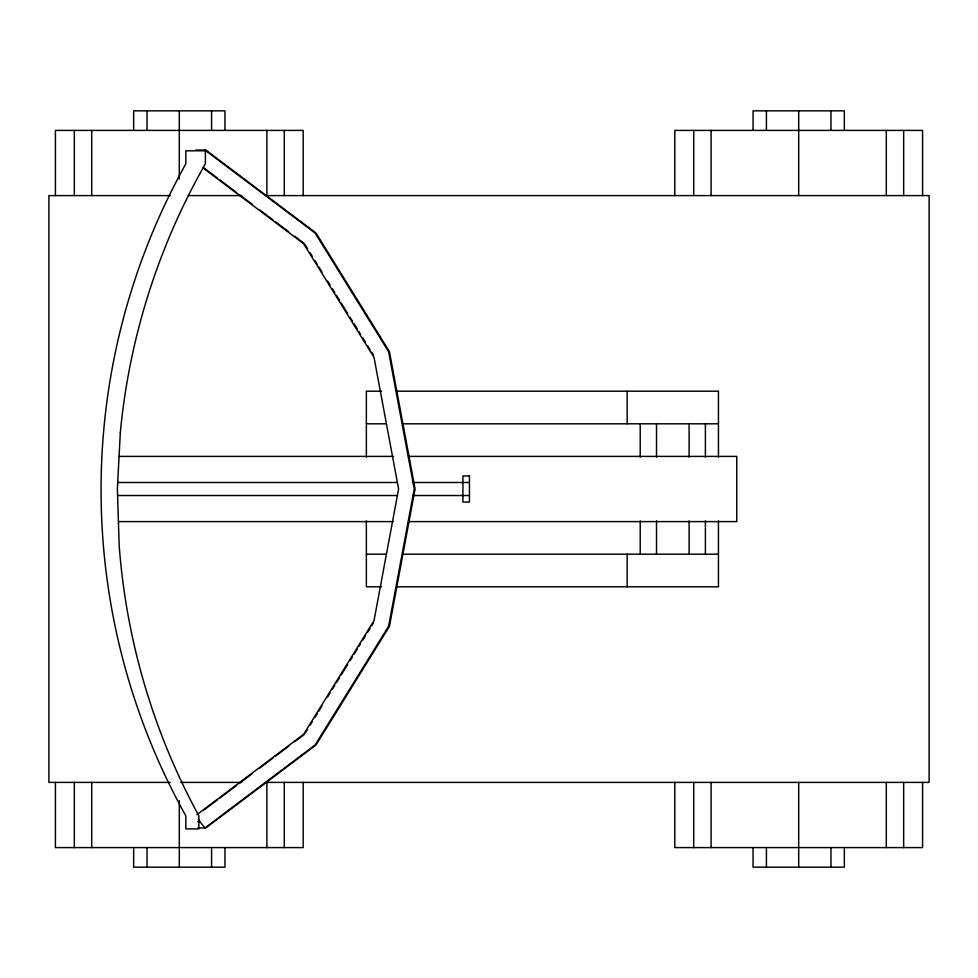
<?xml version="1.0" encoding="UTF-8"?>
<svg xmlns="http://www.w3.org/2000/svg" width="978" height="978" viewBox="0 0 978 978"><rect width="100%" height="100%" fill="white"/><g stroke="black" fill="none" stroke-linecap="round" stroke-linejoin="round"><path stroke-width="1.47" d="M305.222 733.072L307.63 729.197M310.026 725.321L312.422 721.434M314.83 717.559L317.227 713.683M318.828 711.104L322.031 705.933M327.63 696.886L330.038 693.011M332.434 689.135L334.831 685.248M336.432 682.668L339.635 677.497M341.236 674.918L347.642 664.575M350.038 660.7L352.447 656.825M354.048 654.233L357.251 649.074M358.84 646.482L360.442 643.903M362.85 640.028L365.246 636.14M367.655 632.265L370.051 628.389M371.652 625.81L373.254 623.218M196.957 814.662L303.583 734.368L374.012 620.639L398.608 489L374.012 357.361L303.583 243.632L203.008 167.898M203.852 810.102L217.177 800.065M219.61 798.231L236.566 785.456M238.987 783.635L252.324 773.598M259.586 768.121L272.923 758.084M275.344 756.263L288.669 746.226M294.733 741.666L304.427 734.368M195.747 150.062L205.808 150.062L315.967 233.008L389.44 351.664L415.1 489L389.44 626.336L315.967 744.991L205.808 827.938L197.898 827.938M170.233 195.6L48.9 195.6L48.9 782.4L170.233 782.4M188.363 195.6L241.676 195.6M266.016 195.6L929.1 195.6L929.1 782.4L266.016 782.4M381.628 391.2L366.371 391.2L366.371 457.154M396.86 391.2L718.451 391.2L718.451 457.154M366.371 423.804L386.2 423.804M402.973 423.804L718.451 423.804M119.072 456.396L393.596 456.396M408.559 456.396L736.764 456.396L736.764 521.604L408.413 521.604M117.702 482.484L397.239 482.484M412.508 482.484L469.44 482.484M117.568 495.516L397.215 495.516M412.496 495.516L469.44 495.516M118.411 521.604L393.242 521.604M366.371 554.196L386.2 554.196M402.973 554.196L718.451 554.196M381.628 586.8L366.371 586.8L366.371 520.846M396.86 586.8L718.451 586.8L718.451 520.846M180.808 782.4L241.676 782.4M197.629 821.752L199.94 821.752L204.977 827.938L315.124 744.991L388.596 626.336L414.256 489L388.596 351.664L315.124 233.008L204.977 150.062M203.852 167.898L217.177 177.935M219.61 179.769L236.566 192.544M238.987 194.365L252.324 204.402M259.586 209.879L272.923 219.916M275.344 221.737L288.669 231.774M294.733 236.334L304.427 243.632M198.265 819.283L199.94 821.752M305.222 244.928L307.63 248.803M310.026 252.679L312.422 256.566M314.83 260.441L317.227 264.317M318.828 266.896L322.031 272.067M327.63 281.114L330.038 284.989M332.434 288.865L334.831 292.752M336.432 295.332L339.635 300.503M341.236 303.082L347.642 313.425M350.038 317.3L352.447 321.175M354.048 323.767L357.251 328.926M358.84 331.518L360.442 334.097M362.85 337.972L365.246 341.86M367.655 345.735L370.051 349.611M371.652 352.19L373.254 354.782M922.584 195.6L922.584 130.404L674.82 130.404L674.82 195.6M922.584 782.4L922.584 847.596L674.82 847.596L674.82 782.4M903.672 130.404L903.672 195.6M903.672 782.4L903.672 847.596M886.3 130.404L886.3 195.6M886.3 782.4L886.3 847.596M844.344 130.404L844.344 110.844L753.06 110.844L753.06 130.404M844.344 847.596L844.344 867.156L753.06 867.156L753.06 847.596M830.97 110.844L830.97 130.404M830.97 847.596L830.97 867.156M798.696 110.844L798.696 195.6M798.696 782.4L798.696 867.156M766.422 110.844L766.422 130.404M766.422 847.596L766.422 867.156M711.104 130.404L711.104 195.6M711.104 782.4L711.104 847.596M705.407 423.804L705.407 457.154M705.407 520.846L705.407 554.196M693.72 130.404L693.72 195.6M693.72 782.4L693.72 847.596M689.111 423.804L689.111 457.154M689.111 520.846L689.111 554.196M656.507 423.804L656.507 457.154M656.507 520.846L656.507 554.196M640.211 423.804L640.211 457.154M640.211 520.846L640.211 554.196M627.167 391.2L627.167 423.804M627.167 554.196L627.167 586.8M303.18 195.6L303.18 130.404L55.416 130.404L55.416 195.6M303.18 782.4L303.18 847.596L55.416 847.596L55.416 782.4M284.28 130.404L284.28 195.6M284.28 782.4L284.28 847.596M266.896 130.404L266.896 195.6M266.896 782.4L266.896 847.596M224.94 130.404L224.94 110.844L133.656 110.844L133.656 130.404M224.94 847.596L224.94 867.156L133.656 867.156L133.656 847.596M211.578 110.844L211.578 130.404M211.578 847.596L211.578 867.156M179.304 110.844L179.304 178.925M179.304 800.591L179.304 867.156M147.03 110.844L147.03 130.404M147.03 847.596L147.03 867.156M91.7 130.404L91.7 195.6M91.7 782.4L91.7 847.596M74.328 130.404L74.328 195.6M74.328 782.4L74.328 847.596M120.331 432.337L117.36 489L119.194 545.712A669.331 669.331 0 0 0 198.864 815.848L198.864 828.892L185.82 828.892L185.82 815.848A669.307 669.307 0 0 1 185.82 163.852L185.82 150.808L205.38 150.808L205.38 163.852A669.331 669.331 0 0 0 120.331 432.337M469.44 475.956L462.924 475.956L462.924 502.044L469.44 502.044L469.44 475.956"/></g></svg>
